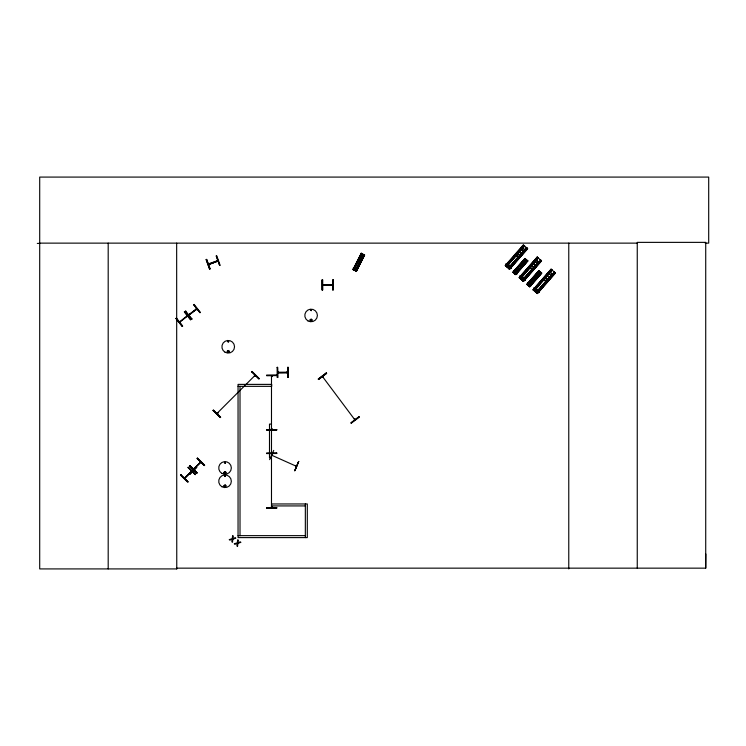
<?xml version="1.0" encoding="UTF-8"?>
<svg xmlns="http://www.w3.org/2000/svg" width="746" height="746" viewBox="0 0 746 746"><rect width="100%" height="100%" fill="white"/><g stroke="black" fill="none" stroke-linecap="round" stroke-linejoin="round"><path stroke-width="1.12" d="M705.212 243.131L708.7 243.131L708.7 177.082L39.706 177.082L39.706 568.918L176.765 568.918L176.671 568.154L705.725 568.154L705.828 553.989M271.842 455.284L272.299 455.564L272.122 454.911M272.449 455.163L271.889 455.312L296.404 466.287L296.61 465.821M296.638 465.896L296.106 466.101M179.646 322.244L180.103 321.367M187.479 316.099L179.842 322.16M189.876 314.542L188.775 314.859L196.991 308.965M196.785 309.049L189.083 315.073M271.954 376.516C270.667 375.592 272.057 377.476 271.842 375.602M271.385 428.736L271.945 428.726L271.451 428.661M271.451 507.457L271.833 506.571L271.842 507.588M228.724 341.528C227.166 343.319 228.211 339.43 228.696 341.808M224.723 462.707L225.255 462.483L225.115 463.005M224.481 476.023C225.926 474.186 225.311 478.009 224.546 475.892M224.732 475.939L225.255 476.237L224.966 475.762M225.721 472.656C223.912 474.726 224.714 470.614 225.618 472.507M296.022 466.064L296.498 466.213M271.441 453.755L271.842 453.54M271.432 506.674L271.945 506.674M322.57 376.749C323.195 375.564 323.671 378.735 322.486 376.553M354.854 419.83L354.63 418.86M354.742 419.737L354.518 418.711M354.611 270.099L355.292 269.66M184.365 478.139L185.53 477.617M199.816 462.501L200.059 463.052M255.402 375.574L254.656 376.338L254.423 375.853M208.46 264.289L208.516 263.842M216.881 260.904L216.946 261.501M228.742 351.786L228.742 351.189M269.623 459.639L273.707 450.407M294.651 470.717L298.708 461.476M521.743 279.433L521.202 279.013M528.55 285.531L528.774 284.739M361.223 253.286L352.97 269.548L356.439 271.274L364.617 254.983L356.364 271.236M353.184 269.66L361.381 253.37M353.222 269.679L361.409 253.388M353.408 269.772L361.549 253.454M353.539 269.838L361.232 254.572M361.941 253.649L353.744 269.94L361.996 253.677M354.453 269.017L361.679 254.796M354.238 270.173L355.161 270.63M355.907 269.735L363.06 255.477L355.963 269.763M355.618 270.863L363.778 254.554M355.777 270.947L363.973 254.656M364.16 254.75L355.973 271.04L364.235 254.787M356.206 271.162L364.365 254.852M277.689 372.245L287.676 372.179L287.797 372.702L277.699 372.599M508.576 266.49L508.129 265.949M521.323 279.023L521.864 279.349L521.902 278.361L522.554 278.631M536.383 290.716L535.348 291.005L535.731 291.583L535.208 291.164M536.43 290.8L535.87 290.278M216.927 413.489L217.963 412.939L217.17 413.732M184.476 477.953L191.638 471.276M190.78 471.565L190.967 472.106M194.361 468.74L193.997 468.385M255.272 375.704L254.918 375.35L254.787 376.208M228.006 341.314L228.379 341.799L228.089 341.304M227.791 351.058C228.043 354.117 229.451 349.147 227.642 351.646M311.53 310.467C309.292 311.231 312.136 308.387 311.371 310.69M225.423 463.098C225.702 460.776 223.427 463.909 225.469 462.958M225.553 472.964L224.872 473.244M225.553 486.28L225.031 486.578M278.678 372.627L278.603 372.133L278.603 372.692M187.479 316.052L186.463 316.407M188.915 314.691L196.618 308.676L196.077 309.693M195.956 309.133L196.095 309.599M332.53 285.233L322.748 285.214L322.859 284.72M332.604 285.168L332.53 284.674M505.256 265.455L523.282 244.902L527.674 248.735L509.621 269.259L505.546 265.679M505.574 265.735L523.571 245.164M505.741 265.884L515.514 254.759L505.844 265.94L505.238 265.436M517.015 253.043L523.785 245.341M517.109 253.127L522.349 247.122M507.494 264.392L515.747 254.964M522.517 247.262L517.267 253.267L522.61 247.346M507.569 264.457L515.84 255.048M506.273 266.35L524.307 245.807M506.31 266.378L519.841 250.982M521.342 249.267L522.843 247.56M506.478 266.527L516.251 255.402M517.752 253.696L524.522 245.994M508.054 264.886L516.344 255.486M517.827 253.761L524.615 246.077M506.86 266.835L508.026 267.861M509.807 266.387L518.097 256.997L509.9 266.471M519.58 255.263L526.359 247.579M519.673 255.346L524.932 249.36M508.595 268.364L526.639 247.821M510.143 266.686L518.405 257.267M519.915 255.561L525.175 249.565M510.311 266.835L518.573 257.417M520.083 255.71L526.844 248.008M508.893 268.625L526.918 248.073M509.042 268.756L527.077 248.213M509.136 268.83L527.17 248.297M509.294 268.98L527.338 248.437M509.341 269.017L527.375 248.474M509.546 269.194L527.581 248.651M512.978 272.206L525.007 258.508M513.08 272.309L525.147 258.629M514.05 271.637L525.277 258.75M513.313 272.486L525.343 258.806M514.218 271.786L524.699 259.757M513.574 272.738L525.66 259.086M525.016 260.037L514.488 272.02L525.081 260.093M513.994 273.083L514.768 273.763M515.02 273.978L526.993 260.233M515.132 274.08L527.189 260.401L515.178 274.127M515.355 274.276L526.62 261.426M515.458 274.369L527.543 260.718M527.814 260.96L515.831 274.696L512.912 272.15L524.96 258.461L527.879 261.007M537.185 257.072L519.123 277.587L523.524 281.419L541.559 260.886L540.962 260.363L522.927 280.897M519.216 277.671L537.26 257.137M519.421 277.848L537.456 257.305M519.626 278.025L537.763 257.575M519.878 278.249L537.997 257.78M520.121 278.463L538.239 257.995M520.363 278.678L530.136 267.553M531.637 265.837L536.896 259.85M520.438 278.743L530.229 267.637M531.712 265.902L536.989 259.934M520.745 278.985L521.911 280.002M522.191 280.254L531.963 269.129M538.724 261.426L533.465 267.413L538.817 261.51M523.711 278.556L532.057 269.203M522.48 280.505L540.524 259.972M522.694 280.692L536.299 265.352M537.726 263.58L539.302 261.93L537.819 263.655M522.778 280.776L536.318 265.371M523.021 280.981L541.055 260.438M523.179 281.121L541.26 260.615L523.254 281.186M523.431 281.335L541.465 260.802M526.807 284.31L538.836 270.602L541.764 273.157L529.735 286.856L526.797 284.301M526.974 284.45L539.004 270.751L527.021 284.496M527.198 284.646L539.162 270.891M539.339 271.04L527.291 284.73L539.386 271.087M527.515 284.925L539.498 271.18M527.879 285.233L528.653 285.914M528.839 286.072L540.887 272.383M528.905 286.128L540.934 272.43M529.035 286.25L541.102 272.57M529.93 285.513L541.214 272.672M529.986 285.569L541.26 272.719L529.334 286.511M529.557 286.706L541.54 272.961M529.669 286.8L541.699 273.101M533.101 289.821L551.145 269.278M533.269 289.961L551.313 269.427M533.343 290.026L551.341 269.455M533.511 290.175L551.555 269.642M533.586 290.241L551.648 269.716M533.744 290.38L551.807 269.865M533.838 290.464L551.881 269.931M534.043 290.642L552.077 270.108M535.842 289.196L544.02 279.703M545.522 277.988L550.874 272.076M534.63 291.136L535.796 292.152M537.577 290.688L545.867 281.289M547.368 279.573L549.606 276.99M551.126 275.302L552.609 273.568M537.67 290.763L549.699 277.074M551.201 275.367L552.702 273.651M536.327 292.628L546.1 281.503M547.611 279.787L554.371 272.085M536.365 292.656L554.446 272.15M537.325 291.984L546.352 281.718M547.853 280.002L554.614 272.299M537.418 292.068L546.426 281.783M547.928 280.067L554.707 272.383M536.812 293.047L546.585 281.923L537.652 292.273M548.086 280.207L554.856 272.504L548.179 280.291M537.111 293.309L555.183 272.803M537.39 293.551L555.35 272.952M186.565 316.201L186.649 316.714M213.067 410.468L213.459 410.067L220.639 417.154L220.247 417.555L213.067 410.468L220.275 417.527M251.672 371.853L252.064 371.452L259.244 378.548L258.853 378.94L251.719 371.806M217.636 412.762L217.002 413.415L255.141 375.275M217.245 413.657L217.888 413.014M254.423 375.993L254.955 375.387M254.675 376.245L255.309 375.592M197.457 458.109L197.065 458.501L204.245 465.597L204.637 465.196L197.457 458.109L204.6 465.234M191.386 471.034L190.678 471.612L191.144 471.929M200.777 462.166L193.512 469.038L200.777 462.175M195.228 467.742L199.303 463.611M195.172 474.624L195.564 474.223L188.384 467.136L187.992 467.537L195.191 474.605M196.757 473.178L197.149 472.777L189.969 465.69L189.577 466.082L196.757 473.178L189.605 466.054M182.556 326.151L176.354 318.188L182.658 326.067L182.22 326.412L175.963 318.495L176.41 318.15M185.763 311.035L185.316 311.39L191.61 319.279L192.02 318.962M179.506 321.908L187.218 315.772M311.25 310.485L311.101 309.907L311.026 310.476M310.756 319.577C309.87 322.179 313.031 319.419 310.942 319.586M318.29 379.089L326.338 372.991M318.514 379.388L326.561 373.289M351.058 422.879L359.106 416.781M351.282 423.178L359.358 417.117L359.022 416.669L351.021 422.823L351.31 423.215M184.971 477.449L185.549 477.599M209.346 264.084L209.178 263.608M217.795 261.063L208.675 264.27M189.428 314.215L189.997 314.486M271.842 429.64L271.87 428.661M522.508 278.668L522.013 278.099M224.732 485.459C227.586 486.01 222.802 487.213 225.031 485.376M206.166 259.571L206.698 259.375L210.074 268.886L209.57 269.073L206.166 259.571L209.617 269.054M208.442 263.925L217.739 260.596M210.549 263.506L216.004 261.548M219.604 265.473L220.126 265.287L216.732 255.785L216.2 255.971L219.669 265.455L216.331 255.925M286.874 372.133L286.66 372.702M331.83 284.72L331.756 285.168M286.874 372.077L286.874 372.646M277.102 367.377L277.661 367.377L277.699 377.467L277.521 367.377M287.686 372.534L277.801 372.683L287.797 372.562M276.71 375.051L266.62 375.07L266.62 375.63L276.71 375.574L276.71 375.005M266.62 375.564L276.71 375.434M277.726 377.467L277.167 377.467L277.148 367.377M287.816 377.401L288.376 377.401L288.264 367.302L287.751 367.312L287.891 377.401L287.891 367.312M266.62 429.743L276.719 429.752M266.62 453.437L276.71 453.372M271.395 454.463L271.898 454.64L271.842 453.652M266.62 507.756L276.719 507.7M266.62 508.138L276.719 508.073L276.71 507.56L266.62 507.616L266.62 508.185L276.719 508.119M37.3 243.41L39.706 243.401M39.706 243.131L637.252 243.131M322.748 284.776L332.735 284.776M324.883 285.084L330.674 285.084M238.049 386.344L271.693 386.344L271.693 384.386L238.049 384.386L238.049 537.605L307.305 537.605L307.305 503.96L271.693 503.96L271.693 505.928L305.338 505.928M271.46 424.082L269.493 424.082L269.493 457.727L271.46 457.727M238.049 535.647L305.338 535.647M322.832 376.422L323.382 377.15M361.148 253.248L364.626 254.983M360.551 255.02L363.554 256.531M359.992 256.13L363.004 257.64M359.162 257.78L362.174 259.291M358.425 259.244L361.428 260.755M357.586 260.895L360.598 262.415M354.024 267.991L357.036 269.502M353.287 268.206L357.297 270.22M353.231 268.327L357.241 270.35M354.91 269.381L355.385 269.623M507.439 266.872L507.97 267.199L507.578 266.704L508.119 267.031L508.194 266.098M514.572 272.887L514.889 272.588M514.376 273.111L514.665 272.775M272.439 455.051L271.917 455.377M540.225 259.711L540.822 260.233M537.167 257.053L541.251 260.643M535.628 259.394L539.423 262.723M549.513 271.544L553.308 274.873M521.743 247.243L525.538 250.581M534.406 260.783L538.192 264.112M548.291 272.933L552.087 276.262M520.522 248.642L524.307 251.971M518.694 250.721L522.48 254.05M532.579 262.872L536.365 266.201M546.464 275.013L550.25 278.351M517.062 252.568L520.848 255.897M530.947 264.718L534.733 268.047M544.832 276.859L548.618 280.198M523.925 260.018L526.452 262.238M537.81 272.159L540.337 274.388M523.105 260.941L525.632 263.17M536.989 273.092L539.517 275.311M515.225 254.656L519.02 257.985M529.11 266.798L532.905 270.127M542.995 278.948L546.79 282.277M521.883 262.331L524.41 264.56M535.768 274.481L538.295 276.701M534.686 275.712L537.213 277.932M520.801 263.571L523.328 265.79M519.58 264.961L522.107 267.18M533.465 277.102L535.992 279.321M521.258 275.74L525.053 279.079M535.152 287.891L538.938 291.22M507.373 263.599L511.169 266.928M520.111 275.778L525.165 280.216M533.996 287.928L539.06 292.367M506.226 263.627L511.28 268.075M514.339 270.919L516.866 273.148M528.224 283.07L530.751 285.289M506.086 263.786L511.15 268.234M519.981 275.936L525.035 280.375M533.866 288.087L538.92 292.525M535.898 290.241L536.495 290.772M513.574 270.947L516.95 273.903M527.459 283.088L530.742 286.156M513.481 271.05L516.857 274.015M507.345 266.835L507.942 267.366M505.975 266.089L506.571 266.611M507.112 267.115L507.709 267.637M520.997 279.256L521.594 279.778M251.766 371.75L258.955 378.847M213.356 410.169L220.592 417.21M197.158 458.408L204.339 465.495M189.866 465.784L197.056 472.88M188.095 467.434L195.275 474.521M180.802 474.82L188.029 481.86M193.736 304.741L200.049 312.621M185.651 311.129L192.002 318.971M184.439 311.809L190.696 319.726M176 318.467L182.257 326.384M323.102 377.364L322.552 376.637L354.798 419.746L354.247 419.019M354.527 418.804L355.077 419.532M206.567 259.421L210.036 268.905M271.898 375.807L271.852 376.618M271.441 429.435L271.488 428.633M271.488 453.652L271.497 454.566M271.488 506.571L271.488 507.485L271.488 375.704M705.725 568.154L705.725 242.366L637.252 242.366L637.252 568.154M568.769 243.131L568.769 568.918M332.875 279.909L332.875 289.998M322.505 279.909L322.58 289.998M322.132 279.909L322.132 289.998M305.338 503.96L305.338 537.605M240.016 386.344L240.016 535.731M176.662 243.131L176.765 568.918M108.189 243.131L108.189 568.918M520.717 265.222C521.818 268.019 522.806 263.068 520.717 265.222M534.602 277.372C535.703 280.16 536.691 275.218 534.602 277.372M358.779 260.68C359.852 263.478 360.877 258.536 358.779 260.68M227.344 351.254C228.453 354.723 230.038 348.802 227.344 351.254M224.154 472.423C225.264 475.892 226.849 469.98 224.154 472.423M224.154 485.739C225.264 489.217 226.849 483.296 224.154 485.739M310.224 319.931C311.334 323.4 312.919 317.488 310.224 319.931M232.892 539.153L232.463 542.295L231.838 541.783L232.192 539.311L229.815 540.113L229.218 539.628L232.23 538.649L232.649 535.544L233.274 536.057L232.929 538.491L235.26 537.689L235.848 538.183L232.892 539.153M237.946 543.312L237.517 546.464L236.892 545.951L237.247 543.47L234.869 544.282L234.272 543.797L237.275 542.808L237.704 539.712L238.328 540.225L237.983 542.65L240.315 541.857L240.902 542.351L237.946 543.312M298.68 461.466L294.847 470.801L298.642 461.457M191.713 471.295L184.691 478.307L191.787 471.276M527.655 260.811L515.617 274.509L527.702 260.858M539.656 271.33L527.674 285.065L539.722 271.385M551.052 269.194L533.026 289.746L537.409 293.57L555.444 273.027L551.052 269.194M180.896 474.717L180.504 475.118L187.722 482.177L188.085 481.804L180.886 474.736M196.739 467.229L189.792 474.335L196.739 467.229M184.766 311.548L184.327 311.893L190.584 319.81L191.023 319.465L184.728 311.576M194.119 304.433L193.68 304.788L199.937 312.705L200.376 312.36L194.119 304.433M326.31 372.953L318.262 379.052L318.598 379.5L326.645 373.401L326.31 372.953M218 260.997L208.721 264.55L218 260.997M276.71 429.612L266.62 429.677L266.62 430.237L276.719 430.125L276.71 429.612M276.71 452.999L266.62 453.018L266.62 453.577L276.71 453.512L276.71 452.953M322.645 279.909L322.085 279.909L322.085 289.998L322.645 289.998L322.626 279.909M333.303 279.909L332.735 279.909L332.735 289.998L333.303 289.998L333.303 279.909M225.068 352.233A6.304 6.304 0 0 0 234.533 346.769A6.304 6.304 0 0 0 225.068 341.304A6.304 6.304 0 0 0 225.068 352.233M227.735 352.336A0.979 0.979 0 0 0 229.199 351.487A0.979 0.979 0 0 0 227.735 350.639A0.979 0.979 0 0 0 227.735 352.336M307.949 320.901A6.294 6.294 0 0 0 317.395 315.455A6.294 6.294 0 0 0 307.949 310A6.294 6.294 0 0 0 307.949 320.901M310.606 321.013A0.979 0.979 0 0 0 312.08 320.174A0.979 0.979 0 0 0 310.606 319.325A0.979 0.979 0 0 0 310.606 321.013M221.879 473.402A6.304 6.304 0 0 0 231.344 467.947A6.304 6.304 0 0 0 221.879 462.483A6.304 6.304 0 0 0 221.879 473.402M224.341 473.356A0.979 0.979 0 0 0 225.973 472.917A0.979 0.979 0 0 0 224.779 471.714A0.979 0.979 0 0 0 224.341 473.356M221.879 486.728A6.304 6.304 0 0 0 231.344 481.263A6.304 6.304 0 0 0 221.879 475.799A6.304 6.304 0 0 0 221.879 486.728M224.341 486.672A0.979 0.979 0 0 0 225.973 486.233A0.979 0.979 0 0 0 224.779 485.031A0.979 0.979 0 0 0 224.341 486.672M517.295 256.12A1.119 1.119 0 0 0 519.141 255.496A1.119 1.119 0 0 0 517.677 254.218A1.119 1.119 0 0 0 517.295 256.12M531.18 268.262A1.119 1.119 0 0 0 533.026 267.646A1.119 1.119 0 0 0 531.562 266.359A1.119 1.119 0 0 0 531.18 268.262M545.065 280.412A1.119 1.119 0 0 0 546.911 279.787A1.119 1.119 0 0 0 545.447 278.51A1.119 1.119 0 0 0 545.065 280.412"/></g></svg>
